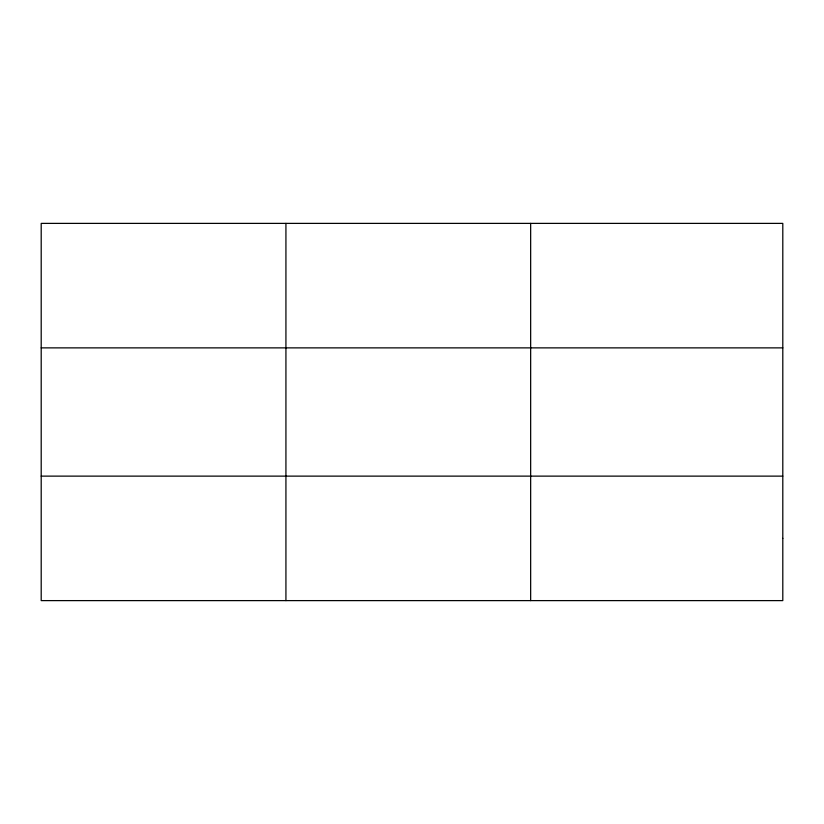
<?xml version="1.0" encoding="UTF-8"?>
<svg xmlns="http://www.w3.org/2000/svg" width="824" height="824" viewBox="0 0 824 824"><rect width="100%" height="100%" fill="white"/><g stroke="black" fill="none" stroke-linecap="round" stroke-linejoin="round"><path stroke-width="1.24" d="M285.928 600.614L285.928 223.386M530.656 600.614L530.656 223.386M41.2 347.872L782.8 347.872M41.2 476.128L782.8 476.128M782.8 538.371L782.8 600.614L41.2 600.614L41.2 223.386L782.8 223.386L782.8 538.371"/></g></svg>
